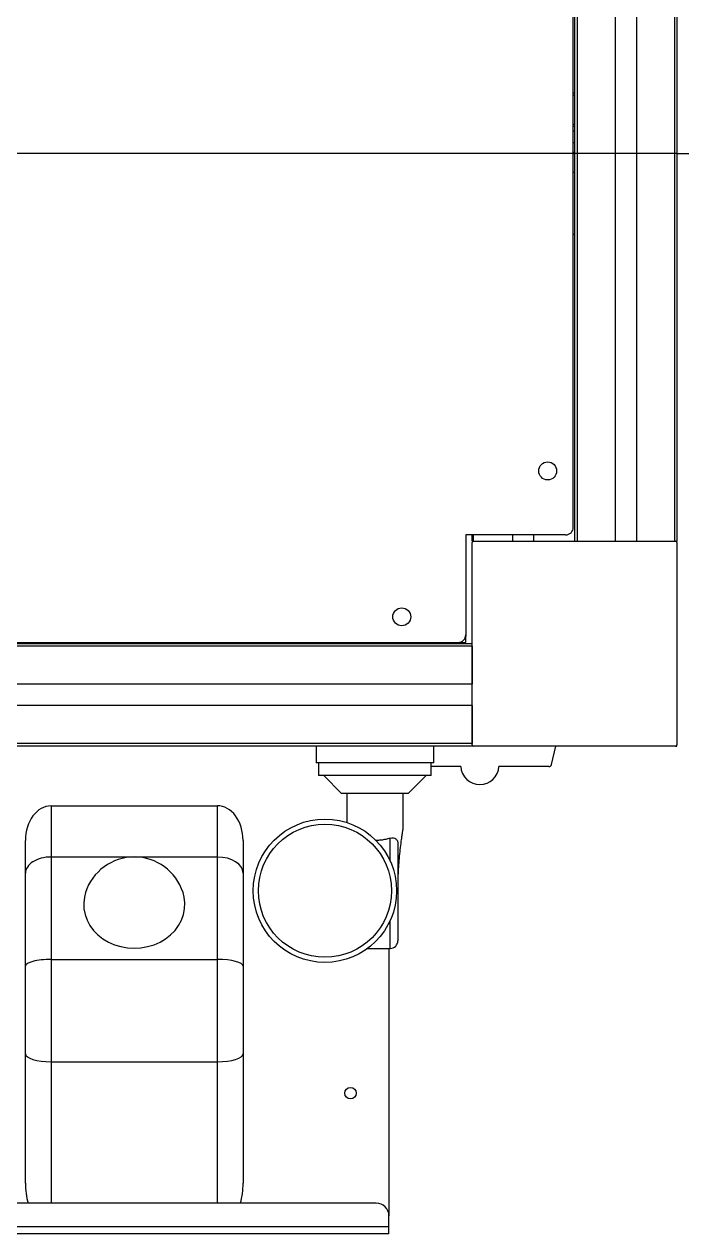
# Model space of a CAD drawing. Extents: x -80 to 56020, y 18240 to 42185.
# Drawn here: x 3507.7 to 3533.39, y 20734.57 to 20781.82 of the extents above; entities that cross this region are included whole.
import ezdxf

# ---------------------------------------------------------------- set-up
doc = ezdxf.new("R2010")
doc.units = 0
doc.header["$LTSCALE"] = 200
doc.layers.add('3', color=3, linetype='Continuous')
doc.layers.add('緯穎生產設備', color=7, linetype='Continuous')

# ---------------------------------------------------------------- blocks, each defined once
blk = doc.blocks.new('A$C202b4087')
for p, q in [((221.72, 166.05), (221.72, 27.05)), ((223.205, 166.05), (223.205, 27.05)), ((224.035, 166.05), (224.035, 27.05)), ((225.52, 166.05), (225.52, 27.05)), ((225.62, 166.05), (225.62, 27.05)), ((221.62, 94.55), (221.62, 27.05)), ((221.57, 27.6), (221.57, 94.2)), ((221.62, 44.56), (221.57, 44.56)), ((221.62, 44.46), (221.57, 44.46)), ((221.57, 43.35), (221.62, 43.35)), ((221.62, 43.25), (221.57, 43.25)), ((221.62, 43.07), (221.57, 43.07)), ((221.62, 42.62), (221.57, 42.62)), ((221.62, 42.239), (221.57, 42.239)), ((221.57, 42.2), (221.62, 42.2)), ((221.62, 41.454), (221.57, 41.454)), ((221.57, 39.05), (221.62, 39.05)), ((221.27, 27.3), (217.37, 27.3)), ((217.37, 27.3), (217.37, 23.4)), ((217.62, 27.05), (217.62, 27.3)), ((217.62, 27.05), (217.67, 27.05)), ((217.62, 19.1), (217.62, 27)), ((217.67, 27.05), (217.67, 27.3)), ((217.67, 27.05), (225.57, 27.05)), ((219.205, 27.05), (219.205, 27.3)), ((220.035, 27.05), (220.035, 27.3)), ((221.72, 27.05), (223.205, 27.05)), ((224.035, 27.05), (225.52, 27.05)), ((225.57, 27.05), (225.62, 27.05)), ((225.62, 27), (225.62, 27.05)), ((225.62, 27), (225.62, 19.1)), ((217.366, 23.35), (217.37, 23.35)), ((217.37, 23.4), (217.37, 23.35)), ((217.37, 23.1), (217.37, 23.35)), ((217.62, 22.95), (93.62, 22.95)), ((217.62, 23.05), (157.62, 23.05)), ((157.97, 23.1), (217.07, 23.1)), ((201.12, 23.1), (201.12, 23.05)), ((216.62, 23.1), (216.62, 23.05)), ((217.07, 23.1), (217.37, 23.1)), ((217.62, 22.95), (217.62, 21.465)), ((217.62, 21.465), (93.62, 21.465)), ((217.62, 20.635), (93.62, 20.635)), ((217.62, 20.635), (217.62, 19.15)), ((217.62, 19.15), (93.62, 19.15)), ((217.62, 19.05), (93.62, 19.05)), ((211.52, 19.05), (211.52, 18.4)), ((216.12, 18.4), (216.12, 19.05)), ((217.62, 19.1), (217.62, 19.05)), ((217.67, 19.05), (217.62, 19.05)), ((225.57, 19.05), (217.67, 19.05)), ((220.714, 18.326), (220.895, 19.05)), ((225.57, 19.05), (225.62, 19.05)), ((225.62, 19.05), (225.62, 19.1)), ((216.12, 18.4), (211.52, 18.4)), ((211.62, 18.4), (211.62, 17.9)), ((216.02, 17.9), (216.02, 18.4)), ((217.172, 18.25), (216.02, 18.25)), ((220.617, 18.25), (218.668, 18.25)), ((216.02, 17.9), (211.62, 17.9)), ((211.82, 17.9), (212.52, 17.2)), ((215.12, 17.2), (215.82, 17.9)), ((215.12, 17.2), (212.52, 17.2)), ((212.72, 17.2), (212.72, 16.068)), ((214.92, 15.794), (214.92, 17.2)), ((201.17, 16.719), (201.17, 14.719)), ((201.17, 16.719), (207.67, 16.719)), ((207.67, 14.719), (207.67, 16.719)), ((200.17, 14.084), (200.17, 15.367)), ((208.67, 15.367), (208.67, 14.084)), ((214.42, 14.557), (214.42, 15.452)), ((214.72, 15.245), (214.72, 11.45)), ((201.17, 14.719), (201.17, 10.719)), ((201.17, 14.719), (207.67, 14.719)), ((207.67, 10.719), (207.67, 14.719)), ((200.17, 10.452), (200.17, 14.084)), ((208.67, 14.084), (208.67, 10.452)), ((214.42, 11.15), (214.42, 12.243)), ((213.537, 11.15), (214.42, 11.15)), ((214.37, 11.15), (214.37, 0.7)), ((200.17, 7.031), (200.17, 10.452)), ((201.17, 10.719), (207.67, 10.719)), ((201.17, 10.719), (201.17, 6.719)), ((207.67, 6.719), (207.67, 10.719)), ((208.67, 10.452), (208.67, 7.031)), ((200.17, 1.976), (200.17, 7.031)), ((201.17, 6.719), (207.67, 6.719)), ((201.17, 6.719), (201.17, 1.2)), ((207.67, 1.2), (207.67, 6.719)), ((208.67, 7.031), (208.67, 1.976)), ((213.87, 1.2), (163.37, 1.2)), ((214.37, 0.274), (214.37, 0.7)), ((214.37, 0.274), (162.87, 0.274)), ((214.37, 0), (162.87, 0)), ((214.37, 0), (214.37, 0.274))]:
    blk.add_line(p, q)
at = {"flags": 128}
for points in [[(202.515, 13.327), (202.471, 13.155), (202.444, 12.927), (202.453, 12.698), (202.497, 12.473), (202.575, 12.254), (202.686, 12.046), (202.828, 11.853), (202.999, 11.679), (203.195, 11.525), (203.413, 11.396), (203.648, 11.292), (203.898, 11.217), (204.157, 11.172), (204.42, 11.156)], [(204.42, 11.156), (204.683, 11.172), (204.942, 11.217), (205.192, 11.292), (205.427, 11.396), (205.645, 11.525), (205.841, 11.679), (206.012, 11.853), (206.154, 12.046), (206.265, 12.254), (206.343, 12.473), (206.387, 12.698), (206.396, 12.927), (206.369, 13.155), (206.325, 13.327)]]:
    blk.add_lwpolyline(points, dxfattribs=at)
for centre, radius in [((220.57, 29.8), 0.35), ((214.87, 24.1), 0.35), ((211.87, 13.4), 2.8), ((211.87, 13.4), 2.6), ((212.87, 5.495), 0.225)]:
    blk.add_circle(centre, radius)
for centre, radius, start, end in [((221.27, 27.6), 0.3, 270, 0), ((217.67, 27), 0.05, 90, 180), ((225.57, 27), 0.05, 0, 90), ((217.07, 23.4), 0.3, 270, 0), ((217.67, 19.1), 0.05, 180, 270), ((225.57, 19.1), 0.05, 270, 0), ((217.92, 18.3), 0.75, 183.8226, 356.1774), ((220.617, 18.35), 0.1, 270, 345.9638), ((204.42, 12.719), 2, 90, 162.2811), ((204.42, 12.719), 2, 17.7189, 90), ((214.42, 11.45), 0.3, 270, 0), ((213.87, 0.7), 0.5, 0, 90)]:
    blk.add_arc(centre, radius, start, end)
for centre, major_axis, ratio, start_param, end_param in [((201.17, 15.367), (0, 1.351), 0.73994, 0, 1.570796), ((207.67, 15.367), (0, -1.351), 0.73994, 1.570796, 3.141593), ((201.17, 14.084), (1, 0), 0.634437, 1.570796, 3.141593), ((207.67, 14.084), (1, 0), 0.634437, 0, 1.570796), ((201.17, 10.452), (1, 0), 0.267004, 1.570796, 3.141593), ((207.67, 10.452), (1, 0), 0.267004, 0, 1.570796), ((201.17, 7.031), (1, 0), 0.312376, 3.141593, 4.712389), ((207.67, 7.031), (1, 0), 0.312376, 4.712389, 6.283185), ((201.17, 1.976), (0, 1.757), 0.56921, 1.570796, 2.028038), ((207.67, 1.976), (0, -1.757), 0.56921, 1.113554, 1.570796)]:
    blk.add_ellipse(centre, major_axis=major_axis, ratio=ratio, start_param=start_param, end_param=end_param)
for points, knots in [([(214.72, 13.4), (214.724, 13.626), (214.731, 14.08), (214.773, 14.644), (214.819, 15.087), (214.854, 15.358), (214.883, 15.564), (214.902, 15.687), (214.914, 15.761), (214.919, 15.793), (214.92, 15.794), (214.92, 15.794)], [0, 0, 0, 0, 0.261028, 0.524113, 0.654614, 0.786334, 0.851642, 0.918596, 0.955152, 0.983067, 1, 1, 1, 1]), ([(214.42, 15.452), (214.403, 15.448), (214.333, 15.427), (214.197, 15.397), (214.016, 15.366), (213.892, 15.369), (213.835, 15.371)], [0, 0, 0, 0, 0.098918, 0.408088, 0.728073, 1, 1, 1, 1]), ([(214.42, 15.452), (214.461, 15.46), (214.542, 15.474), (214.63, 15.44), (214.683, 15.386), (214.71, 15.33), (214.719, 15.28), (214.72, 15.251), (214.72, 15.245)], [0, 0, 0, 0, 0.287941, 0.556236, 0.714557, 0.837686, 0.961583, 1, 1, 1, 1])]:
    blk.add_open_spline(points, degree=3, knots=knots)
at = {"layer": '3'}
for q in [(85.62, 42.2), (227.907, 42.2)]:
    blk.add_line((225.62, 42.2), q, dxfattribs=at)

msp = doc.modelspace()

# ---------------------------------------------------------------- block references
at = {"layer": '緯穎生產設備'}
msp.add_blockref('A$C202b4087', (3307.58, 20734.57), dxfattribs=at)

doc.saveas('drawing.dxf')
